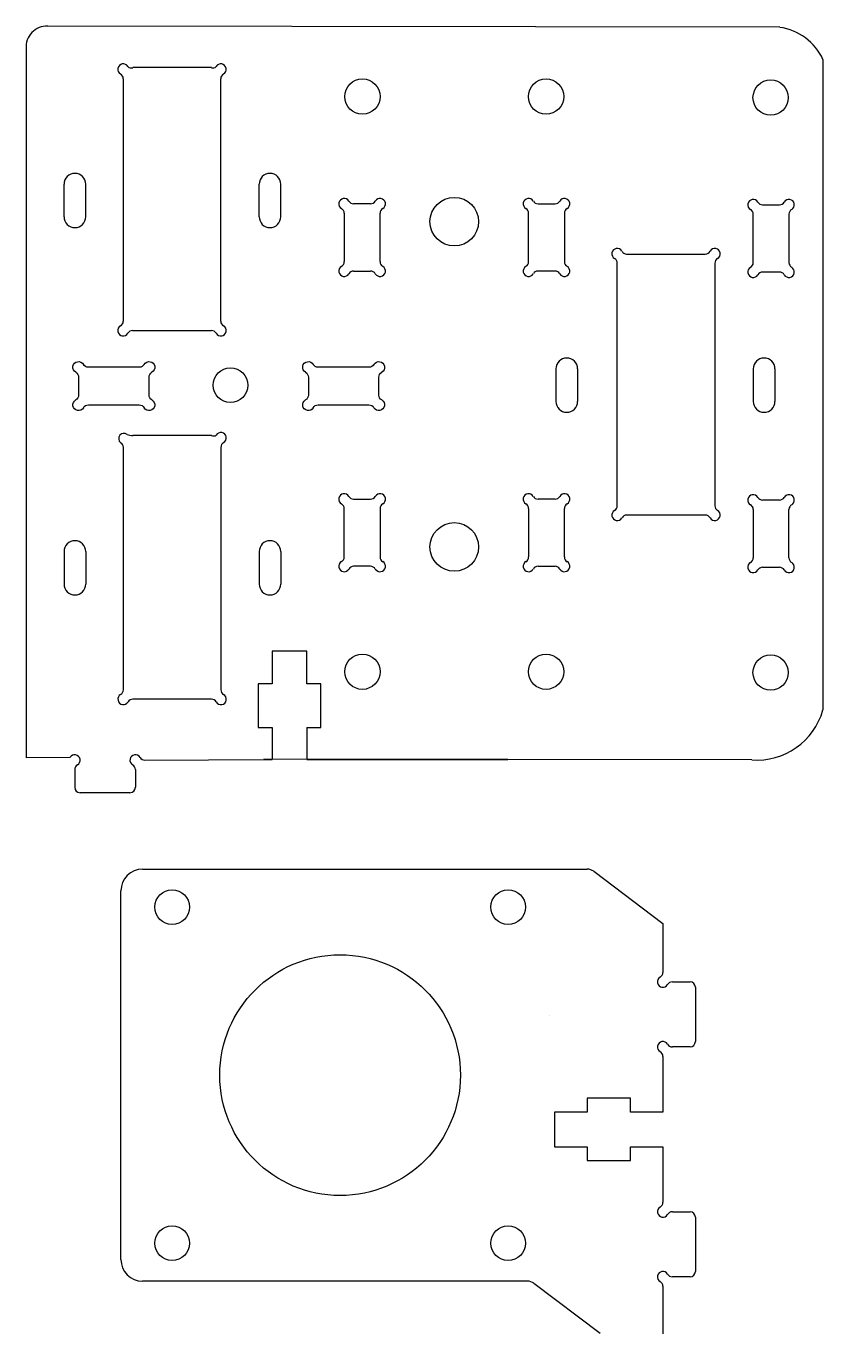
# Model space of a CAD drawing. Header units: millimetres. Extents: x 15 to 608, y -3 to 770.
# Drawn here: x 534.7 to 608.3, y 199.3 to 319.3 of the extents above; entities that cross this region are included whole.
import ezdxf

# ---------------------------------------------------------------- set-up
doc = ezdxf.new("R2010")
doc.units = ezdxf.units.MM
doc.layers.get('0').update_dxf_attribs({"lineweight": 25, "true_color": 0xffffff})
doc.layers.add('WHITE', color=7, linetype='Continuous', true_color=0xffffff)

# ---------------------------------------------------------------- blocks, each defined once
blk = doc.blocks.new('dghjdhy')
at = {"layer": 'WHITE', "linetype": 'Continuous'}
for p, q in [((840.02, 439.4), (844.49, 439.4)), ((839.16, 436.97), (839.16, 438.54)), ((845.36, 438.54), (845.36, 436.97)), ((844.49, 436.1), (840.02, 436.1))]:
    blk.add_line(p, q, dxfattribs=at)
for centre, start, end in [((839.16, 439.4), 30.0002, 240), ((838.66, 438.54), 0, 60), ((840.02, 439.9), 210.0002, 270), ((844.49, 439.9), 270, 330), ((845.36, 439.4), 300.0002, 150), ((845.86, 438.54), 120.0002, 180), ((839.16, 436.1), 120.0002, 330), ((838.66, 436.97), 300.0002, 0), ((845.36, 436.1), 210.0002, 60), ((845.86, 436.97), 180, 240), ((840.02, 435.6), 90, 150), ((844.49, 435.6), 30.0002, 90)]:
    blk.add_arc(centre, 0.5, start, end, dxfattribs=at)
blk = doc.blocks.new('hhtj')
at = {"layer": 'WHITE', "linetype": 'Continuous'}
for p, q in [((818.82, 439.4), (823.29, 439.4)), ((817.96, 436.97), (817.96, 438.54)), ((824.16, 438.54), (824.16, 436.97)), ((823.29, 436.1), (818.82, 436.1))]:
    blk.add_line(p, q, dxfattribs=at)
for centre, start, end in [((817.96, 439.4), 30.0002, 240), ((817.46, 438.54), 0, 60), ((818.82, 439.9), 210.0002, 270), ((823.29, 439.9), 270, 330), ((824.16, 439.4), 300.0002, 150), ((824.66, 438.54), 120.0002, 180), ((817.96, 436.1), 120.0002, 330), ((817.46, 436.97), 300.0002, 0), ((824.16, 436.1), 210.0002, 60), ((824.66, 436.97), 180, 240), ((818.82, 435.6), 90, 150), ((823.29, 435.6), 30.0002, 90)]:
    blk.add_arc(centre, 0.5, start, end, dxfattribs=at)

msp = doc.modelspace()

# ---------------------------------------------------------------- linework, layer by layer
for p, q in [((538.25, 301.67), (538.25, 304.67)), ((540.25, 301.67), (540.25, 304.67)), ((556.25, 301.67), (556.25, 304.67)), ((558.25, 301.67), (558.25, 304.67)), ((583.63, 287.64), (583.63, 284.64)), ((585.63, 287.64), (585.63, 284.64)), ((601.84, 287.64), (601.84, 284.64)), ((603.84, 287.64), (603.84, 284.64)), ((538.25, 270.79), (538.25, 267.79)), ((540.25, 270.79), (540.25, 267.79)), ((556.25, 270.79), (556.25, 267.79)), ((558.25, 270.79), (558.25, 267.79)), ((557.44, 254.57), (557.44, 251.62)), ((560.66, 254.57), (560.66, 251.61)), ((545.7, 251.55), (557.44, 251.62)), ((560.66, 251.61), (579.18, 251.61)), ((583, 228), (583, 228))]:
    msp.add_line(p, q)
at = {"linetype": 'BYBLOCK'}
for p, q in [((538.8, 251.8), (534.75, 251.78)), ((587.13, 241.3), (593.5, 236.5)), ((581.59, 203.3), (587.7, 198.7))]:
    msp.add_line(p, q, dxfattribs=at)
for points in [[(581.76, 319.18), (536.74, 319.26)], [(604.28, 319.14), (559.25, 319.22)], [(534.75, 317.18), (534.75, 251.78)], [(608.27, 316.18), (608.27, 286.18)], [(608.27, 301.18), (608.27, 271.18)], [(608.27, 286.18), (608.27, 256.18)], [(601.7, 251.57), (556.67, 251.65)], [(544.33, 248.55), (539.74, 248.55)]]:
    msp.add_lwpolyline(points)
for centre, radius in [((565.78, 312.75), 1.63), ((582.72, 312.75), 1.63), ((603.44, 312.66), 1.63), ((574.25, 301.22), 2.24), ((574.25, 271.22), 2.24), ((565.78, 259.71), 1.63), ((582.72, 259.71), 1.63), ((603.44, 259.63), 1.63)]:
    msp.add_circle(centre, radius)
for centre, radius, start, end in [((536.69, 317.31), 1.95, 88.4898, 184.0849), ((603.59, 314.04), 5.14, 24.5216, 82.3245), ((539.25, 304.67), 1, 0, 180), ((557.25, 304.67), 1, 0, 180), ((539.25, 301.67), 1, 180, 0), ((557.25, 301.67), 1, 180, 0), ((584.63, 287.64), 1, 0, 180), ((602.84, 287.64), 1, 0, 180), ((584.63, 284.64), 1, 180, 0), ((602.84, 284.64), 1, 180, 0), ((544.51, 282.54), 1.04, 245.5198, 274.3298), ((539.25, 270.79), 1, 0, 180), ((557.25, 270.79), 1, 0, 180), ((539.25, 267.79), 1, 180, 0), ((557.25, 267.79), 1, 180, 0), ((602.16, 257.9), 6.34, 265.7797, 344.235)]:
    msp.add_arc(centre, radius, start, end)
for centre in [(586.52, 240.5), (580.99, 202.5)]:
    msp.add_arc(centre, 1, 53.0251, 90, dxfattribs=at)
at = {"layer": 'WHITE', "linetype": 'Continuous'}
for p, q in [((543.71, 314.4), (543.71, 292.03)), ((551.86, 315.42), (544.59, 315.42)), ((552.71, 292.03), (552.71, 314.4)), ((566.53, 302.86), (564.96, 302.86)), ((581.98, 302.86), (583.55, 302.86)), ((602.7, 302.77), (604.26, 302.77)), ((564.1, 301.99), (564.1, 297.53)), ((567.4, 297.53), (567.4, 301.99)), ((581.11, 297.53), (581.11, 301.99)), ((584.41, 301.99), (584.41, 297.53)), ((601.83, 297.44), (601.83, 301.91)), ((605.13, 301.91), (605.13, 297.44)), ((590.15, 298.21), (597.41, 298.21)), ((564.96, 296.66), (566.53, 296.66)), ((583.55, 296.66), (581.98, 296.66)), ((589.29, 275.02), (589.29, 297.39)), ((598.29, 297.39), (598.29, 275.02)), ((604.26, 296.57), (602.7, 296.57)), ((544.58, 291.17), (551.85, 291.17)), ((544.59, 281.51), (551.85, 281.51)), ((543.72, 258.03), (543.72, 280.4)), ((552.72, 280.4), (552.72, 258.03)), ((564.96, 275.63), (566.53, 275.63)), ((583.55, 275.63), (581.98, 275.63)), ((604.26, 275.54), (602.7, 275.54)), ((564.1, 270.29), (564.1, 274.76)), ((567.4, 274.76), (567.4, 270.29)), ((581.11, 274.76), (581.11, 270.29)), ((584.41, 270.29), (584.41, 274.76)), ((597.42, 274.15), (590.16, 274.15)), ((601.83, 274.68), (601.83, 270.21)), ((605.13, 270.21), (605.13, 274.68)), ((566.53, 269.43), (564.96, 269.43)), ((581.98, 269.43), (583.55, 269.43)), ((602.7, 269.34), (604.26, 269.34)), ((560.66, 261.61), (557.44, 261.61)), ((557.44, 261.61), (557.44, 258.59)), ((560.66, 258.59), (560.66, 261.61)), ((557.44, 258.59), (556.16, 258.59)), ((556.16, 258.59), (556.16, 254.57)), ((561.94, 258.59), (560.66, 258.59)), ((561.94, 254.57), (561.94, 258.59)), ((551.86, 257.17), (544.59, 257.17)), ((556.16, 254.57), (557.44, 254.57)), ((560.66, 254.57), (561.94, 254.57)), ((539.23, 250.68), (539.23, 249.05)), ((544.83, 250.68), (544.83, 249.05)), ((545.5, 241.5), (586.52, 241.5)), ((543.5, 205.5), (543.5, 239.5)), ((593.5, 236.5), (593.5, 231.97)), ((594.37, 231.1), (596, 231.1)), ((596.5, 230.6), (596.5, 225.6)), ((596, 225.1), (594.37, 225.1)), ((593.5, 224.23), (593.5, 219.1)), ((590.5, 220.38), (586.5, 220.38)), ((586.5, 220.38), (586.5, 219.1)), ((590.5, 219.1), (590.5, 220.38)), ((586.5, 219.1), (583.5, 219.1)), ((583.5, 219.1), (583.5, 215.9)), ((593.5, 219.1), (590.5, 219.1)), ((583.5, 215.9), (586.5, 215.9)), ((586.5, 215.9), (586.5, 214.63)), ((590.5, 215.9), (593.5, 215.9)), ((590.5, 214.63), (590.5, 215.9)), ((593.5, 215.9), (593.5, 210.77)), ((586.5, 214.63), (590.5, 214.63)), ((594.37, 209.9), (596, 209.9)), ((596.5, 209.4), (596.5, 204.4)), ((580.99, 203.5), (545.5, 203.5)), ((593.5, 203.03), (593.5, 198.5)), ((596, 203.9), (594.37, 203.9))]:
    msp.add_line(p, q, dxfattribs=at)
for centre, radius in [((553.6, 286.13), 1.6), ((548.22, 238), 1.6), ((579.22, 238), 1.6), ((563.72, 222.5), 11.1), ((548.22, 207), 1.6), ((579.22, 207), 1.6)]:
    msp.add_circle(centre, radius, dxfattribs=at)
for centre, radius, start, end in [((543.71, 315.27), 0.5, 30, 239.9998), ((552.71, 315.27), 0.5, 300, 149.9998), ((543.21, 314.4), 0.5, 0, 59.9998), ((544.45, 315.85), 0.455, 227.0073, 287.0073), ((551.98, 315.83), 0.435, 253.5921, 313.5919), ((553.21, 314.4), 0.5, 120, 180), ((564.1, 302.86), 0.5, 30, 239.9998), ((563.6, 301.99), 0.5, 0, 59.9998), ((564.96, 303.36), 0.5, 210, 270), ((566.53, 303.36), 0.5, 270, 329.9998), ((567.4, 302.86), 0.5, 300, 149.9998), ((567.9, 301.99), 0.5, 120, 180), ((581.11, 302.86), 0.5, 30.0002, 240), ((580.61, 301.99), 0.5, 0, 60), ((581.98, 303.36), 0.5, 210.0002, 270), ((583.55, 303.36), 0.5, 270, 330), ((584.41, 302.86), 0.5, 300.0002, 150), ((584.91, 301.99), 0.5, 120.0002, 180), ((601.83, 302.77), 0.5, 30.0002, 240), ((602.7, 303.27), 0.5, 210.0002, 270), ((604.26, 303.27), 0.5, 270, 330), ((605.13, 302.77), 0.5, 300.0002, 150), ((601.33, 301.91), 0.5, 0, 60), ((605.63, 301.91), 0.5, 120.0002, 180), ((589.29, 298.25), 0.5, 30.0002, 240), ((588.79, 297.39), 0.5, 0, 60), ((590.19, 298.72), 0.513, 205.5464, 265.5462), ((597.38, 298.74), 0.53, 273.2146, 333.2146), ((598.29, 298.25), 0.5, 300.0002, 150), ((598.79, 297.39), 0.5, 120.0002, 180), ((564.1, 296.66), 0.5, 120, 329.9998), ((563.6, 297.53), 0.5, 300, 0), ((564.96, 296.16), 0.5, 90, 149.9998), ((566.53, 296.16), 0.5, 30, 90), ((567.4, 296.66), 0.5, 210, 59.9998), ((567.9, 297.53), 0.5, 180, 239.9998), ((581.11, 296.66), 0.5, 120.0002, 330), ((580.61, 297.53), 0.5, 300.0002, 0), ((581.98, 296.16), 0.5, 90, 150), ((583.55, 296.16), 0.5, 30.0002, 90), ((584.41, 296.66), 0.5, 210.0002, 60), ((584.91, 297.53), 0.5, 180, 240), ((601.83, 296.57), 0.5, 120.0002, 330), ((601.33, 297.44), 0.5, 300.0002, 0), ((602.7, 296.07), 0.5, 90, 150), ((604.26, 296.07), 0.5, 30.0002, 90), ((605.13, 296.57), 0.5, 210.0002, 60), ((605.63, 297.44), 0.5, 180, 240), ((543.71, 291.17), 0.5, 120.0002, 330), ((543.21, 292.03), 0.5, 300.0002, 0), ((552.71, 291.17), 0.5, 210.0002, 60), ((553.21, 292.03), 0.5, 180, 240), ((544.58, 290.67), 0.5, 90, 150), ((551.85, 290.67), 0.5, 30.0002, 90), ((543.78, 281.21), 0.486, 52.8137, 230.3007), ((543.22, 280.4), 0.5, 0, 60), ((552.06, 281.89), 0.437, 241.5181, 301.5181), ((552.72, 281.27), 0.5, 300.0002, 150), ((553.22, 280.4), 0.5, 120.0002, 180), ((564.1, 275.63), 0.5, 30.0002, 240), ((567.4, 275.63), 0.5, 300.0002, 150), ((581.11, 275.63), 0.5, 30, 239.9998), ((584.41, 275.63), 0.5, 300, 149.9998), ((601.83, 275.54), 0.5, 30, 239.9998), ((605.13, 275.54), 0.5, 300, 149.9998), ((563.6, 274.76), 0.5, 0, 60), ((564.96, 276.13), 0.5, 210.0002, 270), ((566.53, 276.13), 0.5, 270, 330), ((567.9, 274.76), 0.5, 120.0002, 180), ((580.61, 274.76), 0.5, 0, 59.9998), ((581.98, 276.13), 0.5, 210, 270), ((583.55, 276.13), 0.5, 270, 329.9998), ((584.91, 274.76), 0.5, 120, 180), ((588.79, 275.02), 0.5, 300, 0), ((598.79, 275.02), 0.5, 180, 239.9998), ((601.33, 274.68), 0.5, 0, 59.9998), ((602.7, 276.04), 0.5, 210, 270), ((604.26, 276.04), 0.5, 270, 329.9998), ((605.63, 274.68), 0.5, 120, 180), ((589.29, 274.15), 0.5, 120, 329.9998), ((590.16, 273.65), 0.5, 90, 149.9998), ((597.42, 273.65), 0.5, 30, 90), ((598.29, 274.15), 0.5, 210, 59.9998), ((563.6, 270.29), 0.5, 300.0002, 0), ((567.9, 270.29), 0.5, 180, 240), ((580.61, 270.29), 0.5, 300, 0), ((584.91, 270.29), 0.5, 180, 239.9998), ((601.33, 270.21), 0.5, 300, 0), ((605.63, 270.21), 0.5, 180, 239.9998), ((564.1, 269.43), 0.5, 120.0002, 330), ((564.96, 268.93), 0.5, 90, 150), ((566.53, 268.93), 0.5, 30.0002, 90), ((567.4, 269.43), 0.5, 210.0002, 60), ((581.11, 269.43), 0.5, 120, 329.9998), ((581.98, 268.93), 0.5, 90, 149.9998), ((583.55, 268.93), 0.5, 30, 90), ((584.41, 269.43), 0.5, 210, 59.9998), ((601.83, 269.34), 0.5, 120, 329.9998), ((602.7, 268.84), 0.5, 90, 149.9998), ((604.26, 268.84), 0.5, 30, 90), ((605.13, 269.34), 0.5, 210, 59.9998), ((543.22, 258.03), 0.5, 300, 0), ((553.22, 258.03), 0.5, 180, 239.9998), ((543.72, 257.17), 0.5, 120, 329.9998), ((544.59, 256.67), 0.5, 90, 149.9998), ((551.86, 256.67), 0.5, 30, 90), ((552.72, 257.17), 0.5, 210, 59.9998), ((539.23, 251.55), 0.5, 300.0002, 150), ((544.83, 251.55), 0.5, 30, 239.9998), ((539.73, 250.68), 0.5, 120.0002, 180), ((544.33, 250.68), 0.5, 0, 59.9998), ((545.7, 252.05), 0.5, 210, 270), ((539.73, 249.05), 0.5, 180, 270), ((544.33, 249.05), 0.5, 270, 0), ((545.5, 239.5), 2, 90, 180), ((593, 231.97), 0.5, 300, 0), ((593.5, 231.1), 0.5, 120, 329.9998), ((594.37, 230.6), 0.5, 90, 149.9998), ((596, 230.6), 0.5, 0, 90), ((593.5, 225.1), 0.5, 30, 239.9998), ((596, 225.6), 0.5, 270, 0), ((593, 224.23), 0.5, 0, 59.9998), ((594.37, 225.6), 0.5, 210, 270), ((593.5, 209.9), 0.5, 120, 329.9998), ((593, 210.77), 0.5, 300, 0), ((594.37, 209.4), 0.5, 90, 149.9998), ((596, 209.4), 0.5, 0, 90), ((545.5, 205.5), 2, 180, 270), ((593.5, 203.9), 0.5, 30, 239.9998), ((594.37, 204.4), 0.5, 210, 270), ((596, 204.4), 0.5, 270, 0), ((593, 203.03), 0.5, 0, 59.9998)]:
    msp.add_arc(centre, radius, start, end, dxfattribs=at)

# ---------------------------------------------------------------- block references
at = {"linetype": 'BYBLOCK', "xscale": 1.05, "yscale": -1.05}
for name, p in [('hhtj', (-319.27, 745.69)), ('dghjdhy', (-320.33, 745.69))]:
    msp.add_blockref(name, p, dxfattribs=at)

doc.saveas('drawing.dxf')
